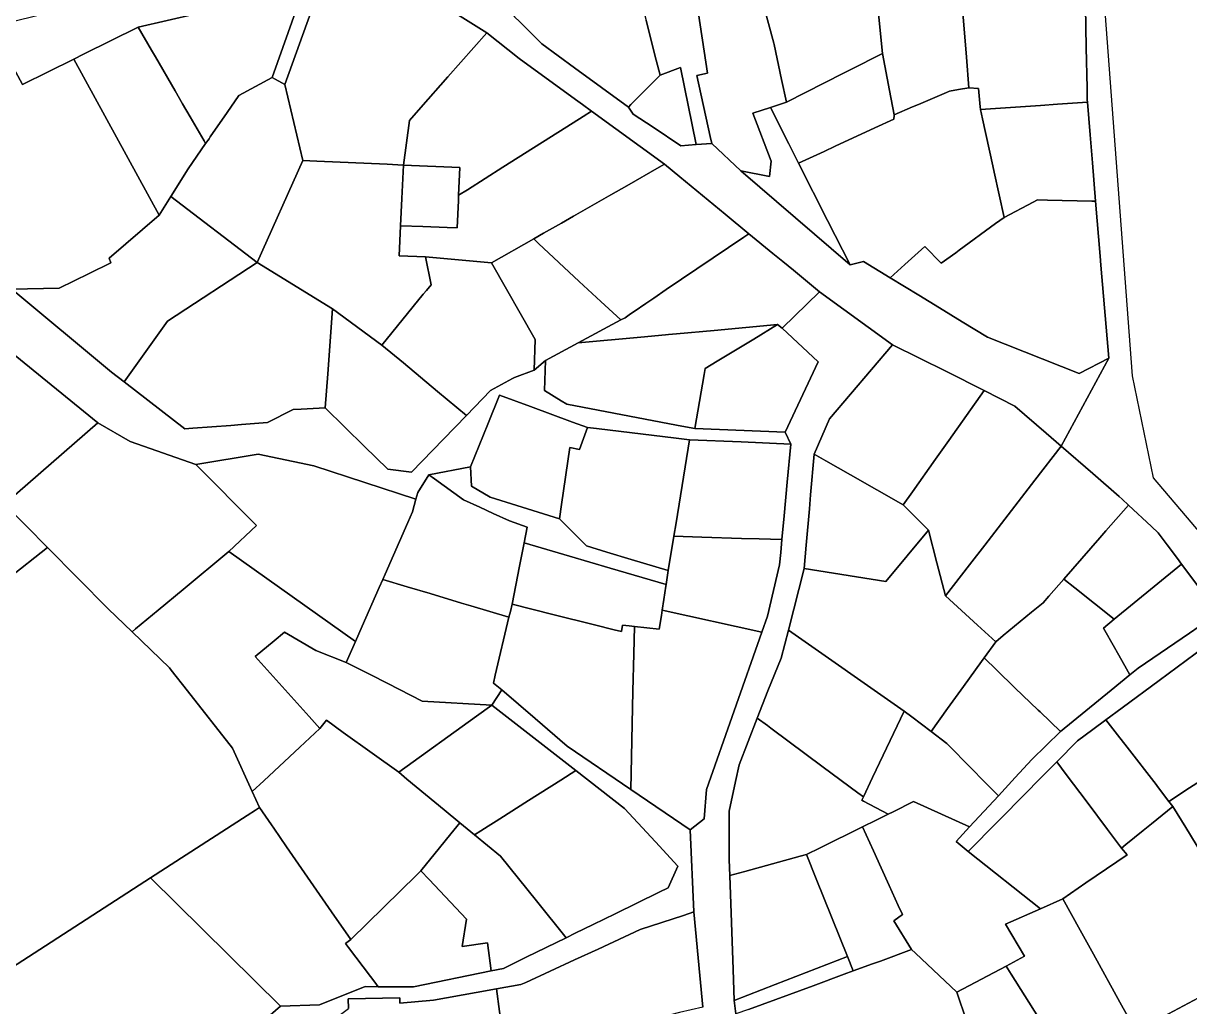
# Model space of a CAD drawing. Header units: inches. Extents: x 469449 to 472390, y 1000542 to 1004361.
# Drawn here: x 471988.6 to 472167, y 1001914.9 to 1002065.3 of the extents above; entities that cross this region are included whole.
import ezdxf

# ---------------------------------------------------------------- set-up
doc = ezdxf.new("R2010")
doc.units = ezdxf.units.IN
doc.header["$MEASUREMENT"] = 0
doc.layers.add('Gulele_10_07_New_Parcel', color=7, linetype='Continuous')

msp = doc.modelspace()

# ---------------------------------------------------------------- linework, layer by layer
at = {"layer": 'Gulele_10_07_New_Parcel'}
for points in [[(472114.07, 1002057.63), (472105.34, 1002053.2), (472104.6, 1002056.67), (472103.44, 1002062.02), (472103.4, 1002062.24), (472102.6, 1002065.25), (472101.43, 1002069.62), (472100.9, 1002071.63), (472100.44, 1002073.38), (472101.11, 1002073.95), (472102.32, 1002074.97), (472103.03, 1002075.41), (472105.67, 1002077.05), (472107.52, 1002078.19), (472113.22, 1002081.73), (472119.31, 1002067.8), (472119.53, 1002065.72), (472120.06, 1002060.67), (472115.11, 1002058.15)], [(472047.69, 1002050.41), (472046.75, 1002043.6), (472045.9, 1002043.64), (472044.25, 1002043.72), (472033.53, 1002044.2), (472031.36, 1002044.3), (472028.6, 1002055.89), (472034.9, 1002073.34), (472040.91, 1002075.51), (472059.52, 1002063.82), (472053.57, 1002057.07), (472049.44, 1002052.4)], [(472081.56, 1002052.87), (472081.16, 1002052.46), (472072.93, 1002058.47), (472067.93, 1002062.12), (472066.91, 1002063.14), (472064.65, 1002065.4), (472063.67, 1002066.39), (472066.66, 1002068.59), (472073.32, 1002073.48), (472073.49, 1002073.6), (472076.41, 1002074.61), (472079.87, 1002075.8), (472081.87, 1002071.48), (472083.06, 1002068.88), (472083.88, 1002065.68), (472084.07, 1002064.93), (472085.22, 1002060.42), (472086.01, 1002057.35), (472083.71, 1002055.03), (472083.38, 1002054.7), (472082.97, 1002054.28), (472082.33, 1002053.64)], [(472028.6, 1002055.89), (472026.68, 1002056.99), (472032.15, 1002072.38), (472034.9, 1002073.34)], [(472103.02, 1002044.21), (472102.73, 1002041.84), (472098.38, 1002042.71), (472093.95, 1002046.9), (472093.7, 1002047.98), (472091.62, 1002057.27), (472093.28, 1002057.64), (472091.62, 1002068.42), (472095.31, 1002069.63), (472096.43, 1002069.99), (472096.9, 1002070.39), (472100.44, 1002073.38), (472100.9, 1002071.63), (472101.43, 1002069.62), (472102.6, 1002065.25), (472103.4, 1002062.24), (472103.44, 1002062.02), (472104.6, 1002056.67), (472105.34, 1002053.2), (472102.88, 1002052.41), (472100.2, 1002051.54)], [(472017.02, 1002047.63), (472016.5, 1002046.88), (472016.27, 1002047.28), (472014.13, 1002050.97), (472012.97, 1002052.98), (472011.82, 1002054.95), (472008.82, 1002060.13), (472008.21, 1002061.18), (472006.19, 1002064.66), (472015.05, 1002066.71), (472024.1, 1002069.71), (472027.15, 1002070.72), (472032.15, 1002072.38), (472026.68, 1002056.99), (472021.59, 1002054.25), (472019.78, 1002051.63), (472017.22, 1002047.91)], [(472124.64, 1002052.49), (472121.8, 1002051.27), (472121.11, 1002054.99), (472120.06, 1002060.67), (472119.53, 1002065.72), (472119.31, 1002067.8), (472132.1, 1002070.04), (472132.34, 1002066.9), (472132.87, 1002060.08), (472133.24, 1002055.38), (472131.66, 1002055.13), (472130.3, 1002054.92), (472129.8, 1002054.71), (472128.04, 1002053.95), (472125.52, 1002052.87)], [(472144.2, 1002052.72), (472135, 1002052.08), (472134.97, 1002052.48), (472134.71, 1002055.28), (472133.24, 1002055.38), (472132.87, 1002060.08), (472132.34, 1002066.9), (472136.62, 1002067.1), (472146.61, 1002067.57), (472151.07, 1002067.78), (472151.19, 1002061.58), (472151.32, 1002055.36), (472151.36, 1002053.56), (472151.38, 1002053.22), (472146.79, 1002052.9)], [(472011.19, 1002038.79), (472009.4, 1002035.95), (471996.33, 1002059.79), (471997.84, 1002060.54), (472006.19, 1002064.66), (472008.21, 1002061.18), (472008.82, 1002060.13), (472011.82, 1002054.95), (472012.97, 1002052.98), (472014.13, 1002050.97), (472016.27, 1002047.28), (472016.5, 1002046.88), (472013.83, 1002043.01)], [(472056.54, 1002039.83), (472055.2, 1002038.98), (472055.38, 1002043.23), (472046.75, 1002043.6), (472047.69, 1002050.41), (472049.44, 1002052.4), (472053.57, 1002057.07), (472059.52, 1002063.82), (472064.46, 1002059.87), (472073.06, 1002053.63), (472074.13, 1002052.86), (472075.54, 1002051.83), (472074.24, 1002051), (472072.73, 1002050.05), (472061.98, 1002043.26)], [(472111.1, 1002045.68), (472107.2, 1002043.88), (472105.69, 1002046.85), (472102.88, 1002052.41), (472105.34, 1002053.2), (472114.07, 1002057.63), (472115.11, 1002058.15), (472120.06, 1002060.67), (472121.11, 1002054.99), (472121.8, 1002051.27), (472121.8, 1002051.17), (472121.78, 1002050.63), (472118.86, 1002049.28), (472112.8, 1002046.47)], [(471996.33, 1002059.79), (472009.4, 1002035.95), (472001.75, 1002029.33), (472002, 1002028.65), (471998.67, 1002027.01), (471994.08, 1002024.76), (471986.86, 1002024.61), (471970.33, 1002046.32), (471977.44, 1002054.47), (471980.18, 1002055.84), (471986.77, 1002059.15), (471988.48, 1002055.91)], [(472091.54, 1002046.72), (472089.21, 1002046.55), (472084.98, 1002049.41), (472081.89, 1002051.4), (472081.16, 1002052.46), (472081.56, 1002052.87), (472082.33, 1002053.64), (472082.97, 1002054.28), (472083.38, 1002054.7), (472083.71, 1002055.03), (472086.01, 1002057.35), (472089.12, 1002058.49)], [(472031.36, 1002044.3), (472024.41, 1002028.68), (472011.19, 1002038.79), (472013.83, 1002043.01), (472016.5, 1002046.88), (472017.02, 1002047.63), (472017.22, 1002047.91), (472019.78, 1002051.63), (472021.59, 1002054.25), (472026.68, 1002056.99), (472028.6, 1002055.89)], [(472137.34, 1002034.63), (472131.78, 1002030.57), (472131.25, 1002030.19), (472129.03, 1002028.57), (472126.51, 1002031.15), (472123.98, 1002028.85), (472123.47, 1002028.4), (472121.23, 1002026.36), (472117.14, 1002028.86), (472115.07, 1002028.33), (472111.64, 1002035.1), (472107.2, 1002043.88), (472111.1, 1002045.68), (472112.8, 1002046.47), (472118.86, 1002049.28), (472121.78, 1002050.63), (472121.8, 1002051.17), (472121.8, 1002051.27), (472124.64, 1002052.49), (472125.52, 1002052.87), (472128.04, 1002053.95), (472129.8, 1002054.71), (472130.3, 1002054.92), (472131.66, 1002055.13), (472133.24, 1002055.38), (472134.71, 1002055.28), (472134.97, 1002052.48), (472135, 1002052.08), (472135.32, 1002050.67), (472136.9, 1002043.49), (472137.11, 1002042.53), (472138.65, 1002035.58)], [(472070.93, 1002034.73), (472068.18, 1002033.17), (472066.68, 1002032.31), (472060.21, 1002028.63), (472050.15, 1002029.58), (472046.13, 1002029.7), (472046.33, 1002034.3), (472049.74, 1002034.18), (472053.47, 1002034.05), (472054.98, 1002034), (472055.16, 1002038.17), (472055.2, 1002038.98), (472056.54, 1002039.83), (472061.98, 1002043.26), (472072.73, 1002050.05), (472074.24, 1002051), (472075.54, 1002051.83), (472086.71, 1002043.73), (472085.9, 1002043.27), (472080.91, 1002040.42), (472078.5, 1002039.05), (472072.78, 1002035.79)], [(472105.69, 1002046.85), (472107.2, 1002043.88), (472111.64, 1002035.1), (472115.07, 1002028.33), (472098.38, 1002042.71), (472102.73, 1002041.84), (472103.02, 1002044.21), (472100.2, 1002051.54), (472102.88, 1002052.41)], [(472152.15, 1002043.92), (472152.64, 1002038.07), (472152.06, 1002038.09), (472145.29, 1002038.24), (472143.75, 1002038.28), (472143.1, 1002037.93), (472138.65, 1002035.58), (472137.11, 1002042.53), (472136.9, 1002043.49), (472135.32, 1002050.67), (472135, 1002052.08), (472144.2, 1002052.72), (472146.79, 1002052.9), (472151.38, 1002053.22), (472151.8, 1002048.21)], [(472049.8, 1002023.83), (472043.45, 1002016.07), (472035.91, 1002021.62), (472024.41, 1002028.68), (472031.36, 1002044.3), (472033.53, 1002044.2), (472044.25, 1002043.72), (472045.9, 1002043.64), (472046.75, 1002043.6), (472046.52, 1002038.48), (472046.33, 1002034.3), (472046.13, 1002029.7), (472050.15, 1002029.58), (472050.99, 1002025.28), (472050.29, 1002024.42)], [(472055.16, 1002038.17), (472054.98, 1002034), (472053.47, 1002034.05), (472049.74, 1002034.18), (472046.33, 1002034.3), (472046.52, 1002038.48), (472046.75, 1002043.6), (472055.38, 1002043.23), (472055.2, 1002038.98)], [(472080.65, 1002020.25), (472080, 1002019.9), (472076.97, 1002022.72), (472073.66, 1002025.8), (472067.44, 1002031.6), (472066.68, 1002032.31), (472068.18, 1002033.17), (472070.93, 1002034.73), (472072.78, 1002035.79), (472078.5, 1002039.05), (472080.91, 1002040.42), (472085.9, 1002043.27), (472086.71, 1002043.73), (472089.05, 1002041.8), (472095.99, 1002036.09), (472099.61, 1002033.1), (472098.85, 1002032.59), (472086.97, 1002024.54), (472085.05, 1002023.23), (472083.85, 1002022.42), (472082.03, 1002021.19), (472081.49, 1002020.82)], [(472010.68, 1002019.72), (472004.03, 1002010.45), (472002.12, 1002011.94), (471986.86, 1002024.61), (471994.08, 1002024.76), (471998.67, 1002027.01), (472002, 1002028.65), (472001.75, 1002029.33), (472009.4, 1002035.95), (472011.19, 1002038.79), (472024.41, 1002028.68)], [(472153.34, 1002029.68), (472153.45, 1002028.28), (472154.63, 1002014.08), (472150.11, 1002011.72), (472136.11, 1002017.27), (472132.24, 1002019.64), (472128.73, 1002021.78), (472125.61, 1002023.69), (472121.23, 1002026.36), (472123.47, 1002028.4), (472123.98, 1002028.85), (472126.51, 1002031.15), (472129.03, 1002028.57), (472131.25, 1002030.19), (472131.78, 1002030.57), (472137.34, 1002034.63), (472138.65, 1002035.58), (472143.1, 1002037.93), (472143.75, 1002038.28), (472145.29, 1002038.24), (472152.06, 1002038.09), (472152.64, 1002038.07)], [(472068.48, 1002013.69), (472066.77, 1002012.24), (472066.91, 1002016.9), (472060.21, 1002028.63), (472066.68, 1002032.31), (472067.44, 1002031.6), (472073.66, 1002025.8), (472076.97, 1002022.72), (472080, 1002019.9), (472073.47, 1002016.38)], [(472110.42, 1002024.21), (472104.67, 1002018.64), (472104, 1002019.2), (472094.28, 1002018.3), (472088.51, 1002017.77), (472087.29, 1002017.66), (472086.82, 1002017.61), (472083.05, 1002017.27), (472073.47, 1002016.38), (472080, 1002019.9), (472080.65, 1002020.25), (472081.49, 1002020.82), (472082.03, 1002021.19), (472083.85, 1002022.42), (472085.05, 1002023.23), (472086.97, 1002024.54), (472098.85, 1002032.59), (472099.61, 1002033.1), (472103.27, 1002030.09), (472104.8, 1002028.83), (472106.42, 1002027.5), (472109.18, 1002025.22)], [(472014.53, 1002003.34), (472013.31, 1002003.24), (472004.03, 1002010.45), (472010.68, 1002019.72), (472024.41, 1002028.68), (472035.91, 1002021.62), (472035.17, 1002011.67), (472034.79, 1002006.46), (472031.12, 1002006.28), (472029.87, 1002006.22), (472025.99, 1002004.21), (472021.98, 1002003.9), (472020.38, 1002003.78)], [(472060.1, 1002009.11), (472056.41, 1002005.31), (472051.99, 1002008.98), (472046.75, 1002013.33), (472043.45, 1002016.07), (472049.8, 1002023.83), (472050.29, 1002024.42), (472050.99, 1002025.28), (472050.15, 1002029.58), (472060.21, 1002028.63), (472066.91, 1002016.9), (472066.77, 1002012.24), (472063.76, 1002011.11), (472063.43, 1002010.93)], [(472052.89, 1002001.67), (472048.01, 1001996.63), (472044.36, 1001997.06), (472042.54, 1001998.84), (472040.8, 1002000.55), (472034.79, 1002006.46), (472035.17, 1002011.67), (472035.91, 1002021.62), (472043.45, 1002016.07), (472046.75, 1002013.33), (472051.99, 1002008.98), (472056.41, 1002005.31)], [(472092.75, 1002011.54), (472091.32, 1002003.29), (472091.01, 1002003.34), (472088.52, 1002003.82), (472071.75, 1002007.03), (472070.91, 1002007.54), (472068.32, 1002009.13), (472068.48, 1002013.69), (472073.47, 1002016.38), (472083.05, 1002017.27), (472086.82, 1002017.61), (472087.29, 1002017.66), (472088.51, 1002017.77), (472094.28, 1002018.3), (472104, 1002019.2), (472100.33, 1002016.98), (472099.07, 1002016.22), (472094.76, 1002013.62), (472092.91, 1002012.5)], [(472110.2, 1002013.49), (472105.16, 1002002.75), (472091.32, 1002003.29), (472092.75, 1002011.54), (472092.91, 1002012.5), (472094.76, 1002013.62), (472099.07, 1002016.22), (472100.33, 1002016.98), (472104, 1002019.2), (472104.67, 1002018.64)], [(472124.63, 1001993.62), (472123.22, 1001991.63), (472115.16, 1001996.21), (472111.38, 1001998.35), (472109.6, 1001999.36), (472111.94, 1002004.8), (472121.54, 1002016.12), (472129.8, 1002012.04), (472135.6, 1002009.11), (472130.2, 1002001.48), (472128.16, 1001998.61)], [(472000, 1002004.19), (471985.75, 1001991.71), (471978.32, 1001999.2), (471977.05, 1002000.47), (471974.65, 1002002.89), (471973.12, 1002004.77), (471987.39, 1002014.49)], [(472133.34, 1001982.44), (472129.68, 1001977.71), (472128.36, 1001982.74), (472127.05, 1001987.75), (472125.5, 1001989.32), (472124.72, 1001990.11), (472123.22, 1001991.63), (472124.63, 1001993.62), (472128.16, 1001998.61), (472130.2, 1002001.48), (472135.6, 1002009.11), (472140.3, 1002006.74), (472145.09, 1002002.58), (472147.37, 1002000.6), (472143.34, 1001995.39), (472135.68, 1001985.47)], [(472074.89, 1002003.47), (472073.68, 1002000.07), (472072.21, 1002000.41), (472070.94, 1001991.68), (472070.62, 1001989.5), (472060.05, 1001992.82), (472057.15, 1001994.48), (472057.01, 1001997.44), (472059.66, 1002003.98), (472061.44, 1002008.38), (472066.2, 1002006.65), (472072.64, 1002004.29)], [(472005.79, 1001972.66), (472005.25, 1001972.21), (472001.61, 1001975.74), (471992.31, 1001985.1), (471989.1, 1001988.34), (471985.75, 1001991.71), (472000, 1002004.19), (472004.98, 1002001.29), (472015, 1001997.81), (472024.29, 1001988.44), (472020.03, 1001984.49), (472013.05, 1001978.69), (472009.24, 1001975.53)], [(471992.31, 1001985.1), (471961.92, 1001961.14), (471947.58, 1001981.44), (471949.47, 1001982.93), (471950.32, 1001983.61), (471953.55, 1001986.17), (471960.82, 1001991.93), (471965.2, 1001995.4), (471966.49, 1001996.42), (471969.34, 1001998.68), (471974.65, 1002002.89), (471977.05, 1002000.47), (471978.32, 1001999.2), (471985.75, 1001991.71), (471989.1, 1001988.34)], [(472090.53, 1002001.57), (472088.45, 1001988.85), (472088.12, 1001986.82), (472087.26, 1001981.58), (472081.59, 1001983.28), (472077.85, 1001984.41), (472074.76, 1001985.34), (472070.62, 1001989.5), (472070.94, 1001991.68), (472072.21, 1002000.41), (472073.68, 1002000.07), (472074.89, 1002003.47), (472076.31, 1002003.3), (472088.46, 1002001.82)], [(472104.98, 1001989.96), (472104.64, 1001986.31), (472101.17, 1001986.42), (472098.45, 1001986.5), (472092.42, 1001986.69), (472088.12, 1001986.82), (472088.45, 1001988.85), (472090.53, 1002001.57), (472098.4, 1002001.24), (472106, 1002000.93), (472105.46, 1001995.11)], [(472138.51, 1001971.65), (472137.35, 1001970.69), (472134.57, 1001973.23), (472129.68, 1001977.71), (472133.34, 1001982.44), (472135.68, 1001985.47), (472143.34, 1001995.39), (472147.37, 1002000.6), (472152.2, 1001996.4), (472156.22, 1001992.91), (472156.71, 1001992.48), (472157.65, 1001991.6), (472154.2, 1001987.65), (472153.26, 1001986.58), (472147.76, 1001980.28), (472145.46, 1001977.65), (472144.59, 1001976.65), (472142.82, 1001975.2)], [(472040.45, 1001973.05), (472039.43, 1001970.74), (472020.03, 1001984.49), (472024.29, 1001988.44), (472015, 1001997.81), (472024.55, 1001999.36), (472033.03, 1001997.59), (472048.67, 1001992.47), (472048.14, 1001990.55), (472047.42, 1001988.91), (472043.95, 1001981.01), (472043.6, 1001980.21), (472043.05, 1001978.96)], [(472127.05, 1001987.75), (472120.57, 1001979.91), (472108.03, 1001981.89), (472108.35, 1001985.47), (472108.85, 1001991), (472109.04, 1001993.15), (472109.6, 1001999.36), (472111.38, 1001998.35), (472115.16, 1001996.21), (472123.22, 1001991.63), (472124.72, 1001990.11), (472125.5, 1001989.32)], [(472070.62, 1001989.5), (472074.76, 1001985.34), (472077.85, 1001984.41), (472081.59, 1001983.28), (472087.26, 1001981.58), (472086.94, 1001979.45), (472078.36, 1001981.95), (472072.14, 1001983.77), (472065.22, 1001985.79), (472065.69, 1001988.21), (472063, 1001989.17), (472060.5, 1001990.31), (472058.42, 1001991.27), (472055.97, 1001992.39), (472051.52, 1001995.58), (472050.66, 1001996.2), (472057.01, 1001997.44), (472057.15, 1001994.48), (472060.05, 1001992.82)], [(472063.11, 1001975.29), (472062.9, 1001974.42), (472057.05, 1001976.18), (472055.64, 1001976.6), (472050.83, 1001978.04), (472047.33, 1001979.09), (472043.6, 1001980.21), (472043.95, 1001981.01), (472047.42, 1001988.91), (472048.14, 1001990.55), (472048.67, 1001992.47), (472048.96, 1001993.51), (472050.66, 1001996.2), (472051.52, 1001995.58), (472055.97, 1001992.39), (472058.42, 1001991.27), (472060.5, 1001990.31), (472063, 1001989.17), (472065.69, 1001988.21), (472065.22, 1001985.79), (472065.13, 1001985.31), (472064.52, 1001982.22), (472063.38, 1001976.44)], [(472161.59, 1001979.12), (472155.45, 1001974.12), (472149.43, 1001978.95), (472147.76, 1001980.28), (472153.26, 1001986.58), (472154.2, 1001987.65), (472157.65, 1001991.6), (472161.16, 1001988.29), (472162.19, 1001987.32), (472163.57, 1001985.49), (472165.14, 1001983.4), (472165.79, 1001982.53)], [(472128.36, 1001982.74), (472129.68, 1001977.71), (472134.57, 1001973.23), (472137.35, 1001970.69), (472135.57, 1001968.21), (472135.18, 1001967.67), (472132.42, 1001963.82), (472130, 1001960.46), (472127.47, 1001956.94), (472124.5, 1001959.18), (472123.33, 1001960.05), (472105.64, 1001972.47), (472108.03, 1001981.89), (472120.57, 1001979.91), (472127.05, 1001987.75)], [(472086.22, 1001974.7), (472085.9, 1001972.59), (472082.09, 1001973.03), (472081.27, 1001973.12), (472080.29, 1001973.23), (472080.09, 1001972.24), (472079, 1001972.51), (472076, 1001973.27), (472069.62, 1001974.87), (472063.38, 1001976.44), (472064.52, 1001982.22), (472065.13, 1001985.31), (472065.22, 1001985.79), (472072.14, 1001983.77), (472078.36, 1001981.95), (472086.94, 1001979.45), (472086.9, 1001979.21), (472086.59, 1001977.15), (472086.34, 1001975.51)], [(472102.47, 1001974.6), (472101.6, 1001972.14), (472086.34, 1001975.51), (472086.59, 1001977.15), (472086.9, 1001979.21), (472086.94, 1001979.45), (472087.26, 1001981.58), (472088.12, 1001986.82), (472092.42, 1001986.69), (472098.45, 1001986.5), (472101.17, 1001986.42), (472104.64, 1001986.31), (472104.46, 1001984.31), (472104.29, 1001982.47)], [(472008.06, 1001934.57), (471983.99, 1001919.04), (471977.85, 1001939.13), (471973.19, 1001946.86), (471964.13, 1001958), (471961.92, 1001961.14), (471992.31, 1001985.1), (472001.61, 1001975.74), (472005.25, 1001972.21), (472008.11, 1001969.44), (472010.97, 1001966.67), (472011.24, 1001966.33), (472013.73, 1001963.16), (472020.6, 1001954.43), (472023.63, 1001947.77), (472024.74, 1001945.33), (472024.14, 1001944.94), (472022.86, 1001944.11)], [(472020.03, 1001984.49), (472039.43, 1001970.74), (472038.02, 1001967.52), (472033.38, 1001969.33), (472028.58, 1001972.15), (472026.98, 1001970.84), (472024.08, 1001968.44), (472032.33, 1001959.27), (472033.97, 1001957.44), (472030.9, 1001954.57), (472025.39, 1001949.41), (472023.63, 1001947.77), (472020.6, 1001954.43), (472013.73, 1001963.16), (472011.24, 1001966.33), (472010.97, 1001966.67), (472008.11, 1001969.44), (472005.25, 1001972.21), (472005.79, 1001972.66), (472009.24, 1001975.53), (472013.05, 1001978.69)], [(472159.13, 1001966.63), (472157.89, 1001965.62), (472157.1, 1001967.01), (472155.97, 1001969), (472155.5, 1001969.81), (472153.82, 1001972.78), (472155.45, 1001974.12), (472161.59, 1001979.12), (472165.79, 1001982.53), (472168.57, 1001978.84), (472170.76, 1001975.93), (472171.42, 1001975.06), (472166.98, 1001972.02)], [(472061.82, 1001963.35), (472060.26, 1001960.99), (472049.6, 1001961.62), (472044.37, 1001964.28), (472041.65, 1001965.67), (472038.02, 1001967.52), (472039.43, 1001970.74), (472040.45, 1001973.05), (472043.05, 1001978.96), (472043.6, 1001980.21), (472047.33, 1001979.09), (472050.83, 1001978.04), (472055.64, 1001976.6), (472057.05, 1001976.18), (472062.9, 1001974.42), (472060.79, 1001965.55), (472060.51, 1001964.35)], [(472155.01, 1001963.28), (472147.26, 1001956.97), (472144.13, 1001959.98), (472143.86, 1001960.24), (472140.3, 1001963.66), (472137.53, 1001966.32), (472135.57, 1001968.21), (472137.35, 1001970.69), (472138.51, 1001971.65), (472142.82, 1001975.2), (472144.59, 1001976.65), (472145.46, 1001977.65), (472147.76, 1001980.28), (472149.43, 1001978.95), (472155.45, 1001974.12), (472153.82, 1001972.78), (472155.5, 1001969.81), (472155.97, 1001969), (472157.1, 1001967.01), (472157.89, 1001965.62)], [(472079, 1001972.51), (472080.09, 1001972.24), (472080.29, 1001973.23), (472081.27, 1001973.12), (472082.09, 1001973.03), (472082, 1001968.82), (472081.87, 1001963.14), (472081.53, 1001948.1), (472071.79, 1001954.71), (472066.91, 1001958.94), (472061.82, 1001963.35), (472060.51, 1001964.35), (472060.79, 1001965.55), (472062.9, 1001974.42), (472063.11, 1001975.29), (472063.38, 1001976.44), (472069.62, 1001974.87), (472076, 1001973.27)], [(472086.34, 1001975.51), (472101.6, 1001972.14), (472093.14, 1001948.1), (472092.76, 1001943.59), (472090.62, 1001941.92), (472081.53, 1001948.1), (472081.87, 1001963.14), (472082, 1001968.82), (472082.09, 1001973.03), (472085.9, 1001972.59), (472086.22, 1001974.7)], [(472174.19, 1001972.71), (472171.53, 1001971.58), (472170.59, 1001970.88), (472162.35, 1001964.78), (472156.71, 1001960.6), (472154.19, 1001958.74), (472152.22, 1001957.27), (472149.85, 1001955.53), (472146.69, 1001952.32), (472144.98, 1001950.59), (472143.85, 1001949.46), (472142.1, 1001947.68), (472133.13, 1001938.61), (472131.3, 1001940.14), (472133.36, 1001942.37), (472137.76, 1001947.14), (472140.31, 1001949.9), (472142.88, 1001952.69), (472147.26, 1001956.97), (472155.01, 1001963.28), (472157.89, 1001965.62), (472159.13, 1001966.63), (472166.98, 1001972.02), (472171.42, 1001975.06)], [(472166.98, 1001948.32), (472163.85, 1001946.26), (472162.08, 1001948.55), (472161.87, 1001948.83), (472157.44, 1001954.54), (472155.97, 1001956.44), (472154.19, 1001958.74), (472156.71, 1001960.6), (472162.35, 1001964.78), (472170.59, 1001970.88), (472171.53, 1001971.58), (472174.19, 1001972.71), (472176.46, 1001973.67), (472183.46, 1001965.34), (472181.31, 1001963.46), (472184.21, 1001959.67), (472183.06, 1001958.92), (472182.35, 1001958.45), (472178.48, 1001955.89), (472176.11, 1001954.34), (472171.8, 1001951.49), (472169.57, 1001950.03), (472168.1, 1001949.06)], [(472057.95, 1001959.32), (472046.03, 1001950.73), (472041.96, 1001953.65), (472037.56, 1001956.81), (472034.98, 1001958.67), (472033.97, 1001957.44), (472032.33, 1001959.27), (472024.08, 1001968.44), (472026.98, 1001970.84), (472028.58, 1001972.15), (472033.38, 1001969.33), (472038.02, 1001967.52), (472041.65, 1001965.67), (472044.37, 1001964.28), (472049.6, 1001961.62), (472060.26, 1001960.99)], [(472118.51, 1001949.92), (472117.11, 1001946.97), (472116.27, 1001947.59), (472110.97, 1001951.52), (472102.94, 1001957.47), (472102.43, 1001957.85), (472100.88, 1001958.99), (472102.51, 1001963.18), (472104.54, 1001968.17), (472105.64, 1001972.47), (472123.33, 1001960.05)], [(472140.31, 1001949.9), (472137.76, 1001947.14), (472135.69, 1001949.23), (472133.5, 1001951.45), (472130.09, 1001954.91), (472129.88, 1001955.12), (472127.47, 1001956.94), (472130, 1001960.46), (472132.42, 1001963.82), (472135.18, 1001967.67), (472135.57, 1001968.21), (472137.53, 1001966.32), (472140.3, 1001963.66), (472143.86, 1001960.24), (472144.13, 1001959.98), (472147.26, 1001956.97), (472142.88, 1001952.69)], [(472058.59, 1001941.77), (472057.63, 1001941.16), (472055.39, 1001943.01), (472053.01, 1001944.97), (472047.3, 1001949.68), (472046.03, 1001950.73), (472057.95, 1001959.32), (472060.26, 1001960.99), (472073.14, 1001950.97), (472070.85, 1001949.52), (472065.89, 1001946.38), (472061.51, 1001943.61), (472060.94, 1001943.25), (472059.73, 1001942.49)], [(472098.96, 1001935.56), (472096.67, 1001934.93), (472096.59, 1001937.31), (472096.59, 1001938.98), (472096.57, 1001944.75), (472097.57, 1001949.3), (472098.1, 1001951.87), (472100.88, 1001958.99), (472102.43, 1001957.85), (472102.94, 1001957.47), (472110.97, 1001951.52), (472116.27, 1001947.59), (472117.11, 1001946.97), (472116.88, 1001946.45), (472117.14, 1001946.31), (472120.89, 1001944.31), (472119.08, 1001943.42), (472116.96, 1001942.37), (472110.5, 1001939.18), (472108.4, 1001938.14), (472107.44, 1001937.88)], [(472137.76, 1001947.14), (472133.36, 1001942.37), (472124.8, 1001946.24), (472121.65, 1001944.69), (472120.89, 1001944.31), (472117.14, 1001946.31), (472116.88, 1001946.45), (472117.11, 1001946.97), (472118.51, 1001949.92), (472123.33, 1001960.05), (472124.5, 1001959.18), (472127.47, 1001956.94), (472129.88, 1001955.12), (472130.09, 1001954.91), (472133.5, 1001951.45), (472135.69, 1001949.23)], [(472170.17, 1001937.36), (472169.57, 1001937.08), (472166.41, 1001942.28), (472164.44, 1001945.51), (472163.85, 1001946.26), (472166.98, 1001948.32), (472168.1, 1001949.06), (472169.57, 1001950.03), (472171.8, 1001951.49), (472176.11, 1001954.34), (472178.48, 1001955.89), (472182.35, 1001958.45), (472183.06, 1001958.92), (472184.21, 1001959.67), (472185.5, 1001957.98), (472184.54, 1001957.25), (472184.04, 1001956.87), (472189.23, 1001948.83), (472190.46, 1001946.91), (472188.1, 1001945.79), (472181.61, 1001942.74), (472173.24, 1001938.81)], [(472048.83, 1001935.06), (472038.7, 1001925.16), (472035.78, 1001929.37), (472028.89, 1001939.33), (472026.94, 1001942.15), (472026.59, 1001942.66), (472024.74, 1001945.33), (472023.63, 1001947.77), (472025.39, 1001949.41), (472030.9, 1001954.57), (472033.97, 1001957.44), (472034.98, 1001958.67), (472037.56, 1001956.81), (472041.96, 1001953.65), (472046.03, 1001950.73), (472047.3, 1001949.68), (472053.01, 1001944.97), (472055.39, 1001943.01), (472054.01, 1001941.32), (472052.25, 1001939.15), (472049.42, 1001935.67), (472049.31, 1001935.53)], [(472157.27, 1001939.66), (472156.61, 1001939.12), (472154.77, 1001941.56), (472154.45, 1001941.99), (472151.33, 1001946.15), (472148.15, 1001950.38), (472146.69, 1001952.32), (472149.85, 1001955.53), (472152.22, 1001957.27), (472154.19, 1001958.74), (472155.97, 1001956.44), (472157.44, 1001954.54), (472161.87, 1001948.83), (472162.08, 1001948.55), (472163.85, 1001946.26), (472164.44, 1001945.51), (472161.18, 1001942.85), (472159.89, 1001941.8)], [(472147.6, 1001931.38), (472144.18, 1001929.86), (472133.13, 1001938.61), (472142.1, 1001947.68), (472143.85, 1001949.46), (472144.98, 1001950.59), (472146.69, 1001952.32), (472148.15, 1001950.38), (472151.33, 1001946.15), (472154.45, 1001941.99), (472154.77, 1001941.56), (472156.61, 1001939.12), (472157.44, 1001938.1), (472151.15, 1001933.8)], [(472073.04, 1001926.09), (472071.65, 1001925.41), (472067.1, 1001931.07), (472061.6, 1001937.9), (472057.63, 1001941.16), (472058.59, 1001941.77), (472059.73, 1001942.49), (472060.94, 1001943.25), (472061.51, 1001943.61), (472065.89, 1001946.38), (472070.85, 1001949.52), (472073.14, 1001950.97), (472080.59, 1001945.17), (472082.61, 1001942.98), (472085.3, 1001940.08), (472088.74, 1001936.36), (472087.25, 1001933.04), (472085.87, 1001932.37), (472079.15, 1001929.08), (472075.79, 1001927.44)], [(472042.38, 1001918.62), (472042.9, 1001917.93), (472040.93, 1001917.95), (472033.94, 1001915.15), (472027.95, 1001914.96), (472008.06, 1001934.57), (472022.86, 1001944.11), (472024.14, 1001944.94), (472024.74, 1001945.33), (472026.59, 1001942.66), (472026.94, 1001942.15), (472028.89, 1001939.33), (472035.78, 1001929.37), (472038.7, 1001925.16), (472037.91, 1001924.54), (472038.38, 1001923.92), (472041.72, 1001919.49)], [(472138.93, 1001921.08), (472131.38, 1001917.08), (472125.06, 1001923.03), (472124.46, 1001923.6), (472121.78, 1001928.02), (472123.08, 1001928.96), (472122.45, 1001930.33), (472121.05, 1001933.4), (472119.82, 1001936.09), (472118.64, 1001938.7), (472117.52, 1001941.13), (472116.96, 1001942.37), (472119.08, 1001943.42), (472120.89, 1001944.31), (472121.65, 1001944.69), (472124.8, 1001946.24), (472133.36, 1001942.37), (472131.3, 1001940.14), (472133.13, 1001938.61), (472144.18, 1001929.86), (472138.84, 1001927.48), (472141.75, 1001922.57)], [(472071.65, 1001925.41), (472065.54, 1001922.42), (472062.05, 1001920.7), (472060.2, 1001920.33), (472059.61, 1001924.62), (472055.72, 1001924.07), (472056.39, 1001928.26), (472050.7, 1001934.3), (472049.42, 1001935.67), (472052.25, 1001939.15), (472054.01, 1001941.32), (472055.39, 1001943.01), (472057.63, 1001941.16), (472061.6, 1001937.9), (472067.1, 1001931.07)], [(472118.52, 1001921.42), (472115.57, 1001920.33), (472114.68, 1001922.53), (472109.91, 1001934.41), (472108.4, 1001938.14), (472110.5, 1001939.18), (472116.96, 1001942.37), (472117.52, 1001941.13), (472118.64, 1001938.7), (472119.82, 1001936.09), (472121.05, 1001933.4), (472122.45, 1001930.33), (472123.08, 1001928.96), (472121.78, 1001928.02), (472124.46, 1001923.6), (472119.71, 1001921.85)], [(472103.64, 1001918.25), (472097.35, 1001915.8), (472097.18, 1001920.54), (472096.67, 1001934.93), (472098.96, 1001935.56), (472107.44, 1001937.88), (472108.4, 1001938.14), (472109.91, 1001934.41), (472114.68, 1001922.53)], [(472011.48, 1001906.81), (472005.9, 1001906.11), (471999.3, 1001907.23), (471986.22, 1001911.73), (471983.99, 1001919.04), (472008.06, 1001934.57), (472027.95, 1001914.96), (472022.15, 1001909.92)], [(472056.39, 1001928.26), (472055.72, 1001924.07), (472059.61, 1001924.62), (472060.2, 1001920.33), (472048.29, 1001917.89), (472047.48, 1001917.89), (472042.9, 1001917.93), (472042.38, 1001918.62), (472041.72, 1001919.49), (472038.38, 1001923.92), (472037.91, 1001924.54), (472038.7, 1001925.16), (472048.83, 1001935.06), (472049.31, 1001935.53), (472049.42, 1001935.67), (472050.7, 1001934.3)], [(472153.63, 1001908.58), (472145.9, 1001904.71), (472143.57, 1001908.23), (472142.06, 1001910.52), (472141.4, 1001911.52), (472143.88, 1001913.2), (472139.71, 1001919.84), (472138.93, 1001921.08), (472141.75, 1001922.57), (472138.84, 1001927.48), (472144.18, 1001929.86), (472147.6, 1001931.38), (472150.27, 1001926.55), (472152.29, 1001922.91), (472156.35, 1001915.58), (472158.8, 1001911.17)], [(472066.13, 1001908.71), (472062.29, 1001907.83), (472061.82, 1001911.44), (472061.47, 1001914.11), (472061.01, 1001917.59), (472064.72, 1001918.25), (472065.47, 1001918.59), (472072.91, 1001922.02), (472076.56, 1001923.69), (472082.99, 1001926.65), (472089.59, 1001928.83), (472091.19, 1001929.36), (472092.08, 1001919.62), (472092.53, 1001914.78), (472088.96, 1001913.96), (472087.59, 1001913.64), (472086.65, 1001913.43), (472074.97, 1001910.74), (472068.04, 1001909.15), (472067.19, 1001908.96)], [(472115.57, 1001920.33), (472114.16, 1001919.82), (472109.44, 1001918.08), (472103.7, 1001915.98), (472099.53, 1001914.45), (472097.62, 1001913.75), (472097.35, 1001915.8), (472103.64, 1001918.25), (472114.68, 1001922.53)], [(472129.6, 1001897.26), (472123.66, 1001894.53), (472123.29, 1001895.39), (472120.56, 1001894.15), (472119.93, 1001893.86), (472115.97, 1001900.73), (472115.43, 1001905.8), (472116.06, 1001906.05), (472119.95, 1001907.59), (472122, 1001908.4), (472124.96, 1001909.57), (472127.29, 1001910.5), (472132.08, 1001912.4), (472132.86, 1001912.71), (472131.38, 1001917.08), (472138.93, 1001921.08), (472139.71, 1001919.84), (472143.88, 1001913.2), (472141.4, 1001911.52), (472142.06, 1001910.52), (472143.57, 1001908.23), (472145.9, 1001904.71), (472140.44, 1001901.98)], [(472061.01, 1001917.59), (472061.47, 1001914.11), (472061.82, 1001911.44), (472062.29, 1001907.83), (472063.11, 1001904.15), (472059.34, 1001903.98), (472058.48, 1001903.94), (472043.35, 1001903.25), (472033.37, 1001902.79), (472030.92, 1001902.68), (472029.58, 1001908.09), (472038.37, 1001914.6), (472038.3, 1001916.07), (472046.21, 1001916.24), (472046.23, 1001915.43), (472051.34, 1001915.87), (472057.88, 1001917.03)]]:
    msp.add_lwpolyline(points, close=True, dxfattribs=at)
for points in [[(472064.65, 1002065.4), (472066.91, 1002063.14), (472067.93, 1002062.12), (472072.93, 1002058.47), (472081.16, 1002052.46), (472081.89, 1002051.4), (472084.98, 1002049.41), (472089.21, 1002046.55), (472091.54, 1002046.72), (472093.95, 1002046.9), (472098.38, 1002042.71), (472115.07, 1002028.33), (472117.14, 1002028.86), (472121.23, 1002026.36), (472125.61, 1002023.69), (472128.73, 1002021.78), (472132.24, 1002019.64), (472136.11, 1002017.27), (472150.11, 1002011.72), (472154.63, 1002014.08), (472147.37, 1002000.6), (472145.09, 1002002.58), (472140.3, 1002006.74), (472135.6, 1002009.11), (472129.8, 1002012.04), (472121.54, 1002016.12), (472110.42, 1002024.21), (472109.18, 1002025.22), (472106.42, 1002027.5), (472104.8, 1002028.83), (472103.27, 1002030.09), (472099.61, 1002033.1), (472095.99, 1002036.09), (472089.05, 1002041.8), (472086.71, 1002043.73), (472075.54, 1002051.83), (472074.13, 1002052.86), (472073.06, 1002053.63), (472064.46, 1002059.87), (472059.52, 1002063.82), (472040.91, 1002075.51)], [(472015.05, 1002066.71), (472006.19, 1002064.66), (471997.84, 1002060.54), (471996.33, 1002059.79), (471988.48, 1002055.91), (471986.77, 1002059.15), (471980.18, 1002055.84), (471977.44, 1002054.47), (471973.95, 1002058.5), (471973.08, 1002062.11), (472000.16, 1002068.79)], [(472091.62, 1002068.42), (472093.28, 1002057.64), (472091.62, 1002057.27), (472093.7, 1002047.98), (472093.95, 1002046.9), (472091.54, 1002046.72), (472089.12, 1002058.49), (472086.01, 1002057.35), (472085.22, 1002060.42), (472084.07, 1002064.93), (472083.88, 1002065.68)], [(472168.57, 1001978.84), (472165.79, 1001982.53), (472165.14, 1001983.4), (472163.57, 1001985.49), (472162.19, 1001987.32), (472161.16, 1001988.29), (472157.65, 1001991.6), (472156.71, 1001992.48), (472156.22, 1001992.91), (472152.2, 1001996.4), (472147.37, 1002000.6), (472154.63, 1002014.08), (472153.45, 1002028.28), (472153.34, 1002029.68), (472152.64, 1002038.07), (472152.15, 1002043.92), (472151.8, 1002048.21), (472151.38, 1002053.22), (472151.36, 1002053.56), (472151.32, 1002055.36), (472151.19, 1002061.58), (472151.07, 1002067.78)], [(472153.91, 1002069.19), (472158.24, 1002011.36), (472161.42, 1001995.75), (472199.14, 1001951.36)], [(471986.86, 1002024.61), (472002.12, 1002011.94), (472004.03, 1002010.45), (472013.31, 1002003.24), (472014.53, 1002003.34), (472020.38, 1002003.78), (472021.98, 1002003.9), (472025.99, 1002004.21), (472029.87, 1002006.22), (472031.12, 1002006.28), (472034.79, 1002006.46), (472040.8, 1002000.55), (472042.54, 1001998.84), (472044.36, 1001997.06), (472048.01, 1001996.63), (472052.89, 1002001.67), (472056.41, 1002005.31), (472060.1, 1002009.11), (472063.43, 1002010.93), (472063.76, 1002011.11), (472066.77, 1002012.24), (472068.48, 1002013.69), (472068.32, 1002009.13), (472070.91, 1002007.54), (472071.75, 1002007.03), (472088.52, 1002003.82), (472091.01, 1002003.34), (472091.32, 1002003.29), (472105.16, 1002002.75), (472106, 1002000.93), (472098.4, 1002001.24), (472090.53, 1002001.57), (472088.46, 1002001.82), (472076.31, 1002003.3), (472074.89, 1002003.47), (472072.64, 1002004.29), (472066.2, 1002006.65), (472061.44, 1002008.38), (472059.66, 1002003.98), (472057.01, 1001997.44), (472050.66, 1001996.2), (472048.96, 1001993.51), (472048.67, 1001992.47), (472033.03, 1001997.59), (472024.55, 1001999.36), (472015, 1001997.81), (472004.98, 1002001.29), (472000, 1002004.19), (471987.39, 1002014.49)], [(472092.53, 1001914.78), (472092.08, 1001919.62), (472091.19, 1001929.36), (472090.62, 1001941.92), (472092.76, 1001943.59), (472093.14, 1001948.1), (472101.6, 1001972.14), (472102.47, 1001974.6), (472104.29, 1001982.47), (472104.46, 1001984.31), (472104.64, 1001986.31), (472104.98, 1001989.96), (472105.46, 1001995.11), (472106, 1002000.93), (472105.16, 1002002.75), (472110.2, 1002013.49), (472104.67, 1002018.64), (472110.42, 1002024.21), (472121.54, 1002016.12), (472111.94, 1002004.8), (472109.6, 1001999.36), (472109.04, 1001993.15), (472108.85, 1001991), (472108.35, 1001985.47), (472108.03, 1001981.89), (472105.64, 1001972.47), (472104.54, 1001968.17), (472102.51, 1001963.18), (472100.88, 1001958.99), (472098.1, 1001951.87), (472097.57, 1001949.3), (472096.57, 1001944.75), (472096.59, 1001938.98), (472096.59, 1001937.31), (472096.67, 1001934.93), (472097.18, 1001920.54), (472097.35, 1001915.8), (472097.62, 1001913.75)], [(472022.15, 1001909.92), (472027.95, 1001914.96), (472033.94, 1001915.15), (472040.93, 1001917.95), (472042.9, 1001917.93), (472047.48, 1001917.89), (472048.29, 1001917.89), (472060.2, 1001920.33), (472062.05, 1001920.7), (472065.54, 1001922.42), (472071.65, 1001925.41), (472073.04, 1001926.09), (472075.79, 1001927.44), (472079.15, 1001929.08), (472085.87, 1001932.37), (472087.25, 1001933.04), (472088.74, 1001936.36), (472085.3, 1001940.08), (472082.61, 1001942.98), (472080.59, 1001945.17), (472073.14, 1001950.97), (472060.26, 1001960.99), (472061.82, 1001963.35), (472066.91, 1001958.94), (472071.79, 1001954.71), (472081.53, 1001948.1), (472090.62, 1001941.92), (472091.19, 1001929.36), (472089.59, 1001928.83), (472082.99, 1001926.65), (472076.56, 1001923.69), (472072.91, 1001922.02), (472065.47, 1001918.59), (472064.72, 1001918.25), (472061.01, 1001917.59), (472057.88, 1001917.03), (472051.34, 1001915.87), (472046.23, 1001915.43), (472046.21, 1001916.24), (472038.3, 1001916.07), (472038.37, 1001914.6)], [(472171.43, 1001917.83), (472159.96, 1001911.75), (472158.8, 1001911.17), (472156.35, 1001915.58), (472152.29, 1001922.91), (472150.27, 1001926.55), (472147.6, 1001931.38), (472151.15, 1001933.8), (472157.44, 1001938.1), (472156.61, 1001939.12), (472157.27, 1001939.66), (472159.89, 1001941.8), (472161.18, 1001942.85), (472164.44, 1001945.51), (472166.41, 1001942.28), (472169.57, 1001937.08)], [(472099.53, 1001914.45), (472103.7, 1001915.98), (472109.44, 1001918.08), (472114.16, 1001919.82), (472115.57, 1001920.33), (472118.52, 1001921.42), (472119.71, 1001921.85), (472124.46, 1001923.6), (472125.06, 1001923.03), (472131.38, 1001917.08), (472132.86, 1001912.71)], [(472159.96, 1001911.75), (472171.43, 1001917.83)]]:
    msp.add_lwpolyline(points, dxfattribs=at)

doc.saveas('drawing.dxf')
